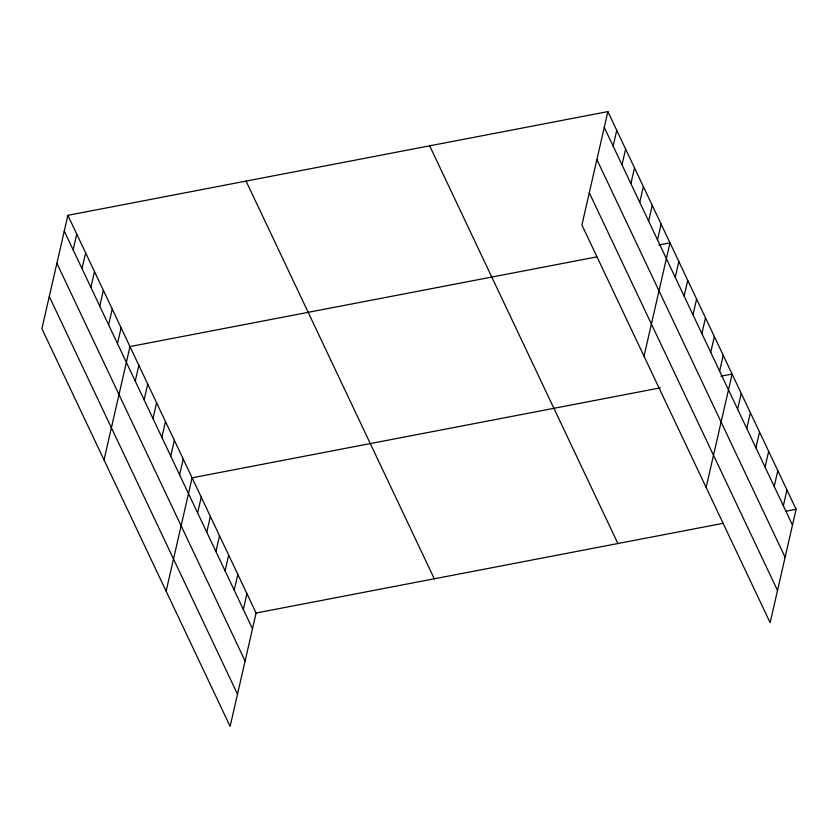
<?xml version="1.0" encoding="UTF-8"?>
<svg xmlns="http://www.w3.org/2000/svg" width="838" height="838" viewBox="0 0 838 838"><rect width="100%" height="100%" fill="white"/><g stroke="black" fill="none" stroke-linecap="round" stroke-linejoin="round"><path stroke-width="1.26" d="M67.868 215.324L41.9 328.706L230.125 726.399L256.093 613.018L67.868 215.324L607.875 111.601L796.1 509.295L770.132 622.676L581.907 224.982L607.875 111.601M73.126 249.839L76.74 234.064M81.998 268.589L85.612 252.814M90.871 287.34L94.485 271.564M99.753 306.09L103.367 290.315M108.626 324.84L112.24 309.065M117.498 343.59L121.112 327.815M104.017 459.947L129.984 346.565L596.97 256.857M135.243 381.081L138.857 365.305M144.115 399.831L147.729 384.055M152.987 418.581L156.601 402.806M161.86 437.331L165.474 421.556M170.743 456.082L174.356 440.306M179.615 474.832L183.229 459.056M166.133 591.188L192.101 477.807L660.323 387.868M197.632 512.898L201.246 497.123M206.766 532.214L210.38 516.438M215.911 551.53L219.525 535.754M225.055 570.846L228.669 555.07M234.2 590.162L237.814 574.386M243.345 609.477L246.959 593.702M613.133 146.116L616.747 130.34M622.005 164.866L625.619 149.091M630.878 183.616L634.492 167.841M639.75 202.367L643.364 186.591M648.622 221.117L652.236 205.341M657.505 239.867L661.109 224.092M644.024 356.223L669.991 242.842L658.846 244.979M675.25 277.368L678.864 261.592M684.122 296.107L687.736 280.332M692.995 314.858L696.608 299.082M701.867 333.608L705.481 317.832M710.739 352.358L714.353 336.583M719.612 371.108L723.225 355.333M706.13 487.465L732.098 374.083L720.963 376.22M737.629 409.174L741.242 393.399M746.773 428.49L750.387 412.715M755.918 447.806L759.532 432.031M765.063 467.122L768.676 451.347M774.197 486.438L777.811 470.663M783.341 505.754L786.955 489.979M256.093 613.018L723.089 523.321M786.201 511.201L796.1 509.295M604.261 127.376L792.486 525.07M596.886 159.587L785.112 557.28M589.282 192.771L777.507 590.476M429.674 145.822L617.899 543.527M246.068 181.092L434.294 578.796M64.254 231.099L252.479 628.793M56.879 263.31L245.105 661.004M49.274 296.495L237.51 694.189"/></g></svg>
